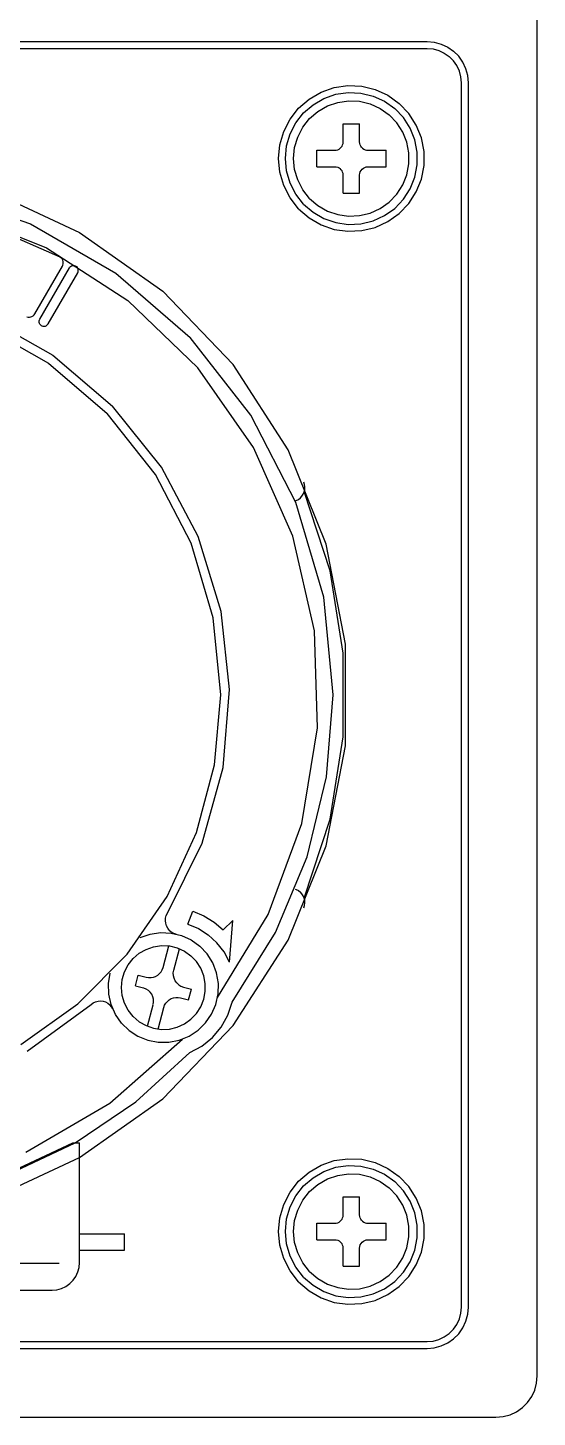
# Model space of a CAD drawing. Extents: x 151310 to 250336, y -70311 to -4848.
# Drawn here: x 224644.2 to 224672.6, y -22548.7 to -22471.2 of the extents above; entities that cross this region are included whole.
import ezdxf

# ---------------------------------------------------------------- set-up
doc = ezdxf.new("R2010")
doc.units = 0
doc.header["$LTSCALE"] = 300
doc.header["$MEASUREMENT"] = 0
doc.layers.add('1', color=7, linetype='CONTINUOUS')

msp = doc.modelspace()

# ---------------------------------------------------------------- linework, layer by layer
at = {"layer": '1'}
for p, q in [((224672.646, -22546.423), (224672.646, -22470.414)), ((224598.172, -22471.949), (224666.504, -22471.949)), ((224598.172, -22472.333), (224666.504, -22472.333)), ((224666.504, -22471.949), (224666.903, -22471.984)), ((224666.504, -22472.333), (224666.837, -22472.362)), ((224666.837, -22472.362), (224667.16, -22472.449)), ((224666.903, -22471.984), (224667.291, -22472.088)), ((224667.16, -22472.449), (224667.463, -22472.59)), ((224667.291, -22472.088), (224667.655, -22472.258)), ((224667.655, -22472.258), (224667.984, -22472.488)), ((224668.268, -22472.772), (224667.984, -22472.488)), ((224667.463, -22472.59), (224667.737, -22472.782)), ((224667.974, -22473.019), (224667.737, -22472.782)), ((224668.166, -22473.293), (224667.974, -22473.019)), ((224668.307, -22473.596), (224668.166, -22473.293)), ((224668.498, -22473.101), (224668.268, -22472.772)), ((224668.668, -22473.465), (224668.498, -22473.101)), ((224668.394, -22473.919), (224668.307, -22473.596)), ((224668.423, -22474.253), (224668.394, -22473.919)), ((224668.772, -22473.853), (224668.668, -22473.465)), ((224668.807, -22474.253), (224668.772, -22473.853)), ((224659.92, -22475.161), (224660.59, -22474.774)), ((224660.59, -22474.774), (224661.321, -22474.521)), ((224661.321, -22474.521), (224662.087, -22474.411)), ((224661.412, -22474.894), (224662.105, -22474.794)), ((224662.087, -22474.411), (224662.86, -22474.448)), ((224662.105, -22474.794), (224662.805, -22474.828)), ((224662.805, -22474.828), (224663.486, -22474.993)), ((224662.86, -22474.448), (224663.612, -22474.63)), ((224663.612, -22474.63), (224664.315, -22474.951)), ((224668.423, -22542.584), (224668.423, -22474.253)), ((224668.807, -22542.584), (224668.807, -22474.253)), ((224659.336, -22475.667), (224659.92, -22475.161)), ((224659.614, -22475.932), (224660.143, -22475.473)), ((224660.143, -22475.473), (224660.75, -22475.123)), ((224660.41, -22475.849), (224660.941, -22475.542)), ((224660.75, -22475.123), (224661.412, -22474.894)), ((224660.941, -22475.542), (224661.521, -22475.342)), ((224661.521, -22475.342), (224662.127, -22475.254)), ((224662.127, -22475.254), (224662.74, -22475.284)), ((224662.74, -22475.284), (224663.335, -22475.428)), ((224663.335, -22475.428), (224663.893, -22475.683)), ((224663.486, -22474.993), (224664.123, -22475.284)), ((224664.123, -22475.284), (224664.694, -22475.69)), ((224664.315, -22474.951), (224664.946, -22475.4)), ((224665.479, -22475.96), (224664.946, -22475.4)), ((224658.503, -22476.963), (224658.858, -22476.275)), ((224658.858, -22476.275), (224659.336, -22475.667)), ((224659.18, -22476.483), (224659.614, -22475.932)), ((224659.568, -22476.732), (224659.947, -22476.25)), ((224659.947, -22476.25), (224660.41, -22475.849)), ((224663.893, -22475.683), (224664.392, -22476.038)), ((224664.815, -22476.482), (224664.392, -22476.038)), ((224665.178, -22476.197), (224664.694, -22475.69)), ((224665.556, -22476.787), (224665.178, -22476.197)), ((224665.898, -22476.611), (224665.479, -22475.96)), ((224658.285, -22477.705), (224658.503, -22476.963)), ((224658.662, -22477.778), (224658.859, -22477.106)), ((224658.859, -22477.106), (224659.18, -22476.483)), ((224659.287, -22477.277), (224659.568, -22476.732)), ((224661.82, -22477.554), (224661.82, -22476.541)), ((224661.82, -22476.541), (224662.741, -22476.541)), ((224662.741, -22477.554), (224662.741, -22476.541)), ((224665.147, -22476.998), (224664.815, -22476.482)), ((224665.375, -22477.567), (224665.147, -22476.998)), ((224665.817, -22477.437), (224665.556, -22476.787)), ((224666.185, -22477.329), (224665.898, -22476.611)), ((224658.212, -22478.475), (224658.285, -22477.705)), ((224658.595, -22478.475), (224658.662, -22477.778)), ((224659.056, -22478.475), (224659.114, -22477.865)), ((224659.114, -22477.865), (224659.287, -22477.277)), ((224661.517, -22477.987), (224661.59, -22477.953)), ((224661.59, -22477.953), (224661.656, -22477.907)), ((224661.656, -22477.907), (224661.712, -22477.85)), ((224661.712, -22477.85), (224661.758, -22477.784)), ((224661.758, -22477.784), (224661.792, -22477.712)), ((224661.792, -22477.712), (224661.813, -22477.634)), ((224661.813, -22477.634), (224661.82, -22477.554)), ((224662.748, -22477.634), (224662.741, -22477.554)), ((224662.769, -22477.712), (224662.748, -22477.634)), ((224662.803, -22477.784), (224662.769, -22477.712)), ((224662.849, -22477.85), (224662.803, -22477.784)), ((224662.906, -22477.907), (224662.849, -22477.85)), ((224662.906, -22477.907), (224662.972, -22477.953)), ((224662.972, -22477.953), (224663.045, -22477.987)), ((224665.491, -22478.169), (224665.375, -22477.567)), ((224665.949, -22478.125), (224665.817, -22477.437)), ((224666.332, -22478.089), (224666.185, -22477.329)), ((224658.285, -22479.245), (224658.212, -22478.475)), ((224658.662, -22479.173), (224658.595, -22478.475)), ((224659.114, -22479.086), (224659.056, -22478.475)), ((224660.346, -22478.936), (224660.346, -22478.015)), ((224660.346, -22478.015), (224661.359, -22478.015)), ((224661.359, -22478.015), (224661.439, -22478.008)), ((224661.439, -22478.008), (224661.517, -22477.987)), ((224663.045, -22477.987), (224663.122, -22478.008)), ((224663.122, -22478.008), (224663.202, -22478.015)), ((224663.202, -22478.015), (224664.216, -22478.015)), ((224664.216, -22478.936), (224664.216, -22478.015)), ((224665.491, -22478.782), (224665.491, -22478.169)), ((224665.949, -22478.826), (224665.949, -22478.125)), ((224666.332, -22478.862), (224666.332, -22478.089)), ((224658.503, -22479.988), (224658.285, -22479.245)), ((224658.859, -22479.845), (224658.662, -22479.173)), ((224659.287, -22479.674), (224659.114, -22479.086)), ((224660.346, -22478.936), (224661.359, -22478.936)), ((224661.359, -22478.936), (224661.439, -22478.943)), ((224661.439, -22478.943), (224661.517, -22478.964)), ((224661.517, -22478.964), (224661.59, -22478.998)), ((224661.59, -22478.998), (224661.656, -22479.044)), ((224661.712, -22479.101), (224661.656, -22479.044)), ((224661.758, -22479.166), (224661.712, -22479.101)), ((224661.792, -22479.239), (224661.758, -22479.166)), ((224661.813, -22479.317), (224661.792, -22479.239)), ((224661.82, -22479.397), (224661.813, -22479.317)), ((224661.82, -22480.41), (224661.82, -22479.397)), ((224662.741, -22479.397), (224662.75, -22479.307)), ((224662.741, -22480.41), (224662.741, -22479.397)), ((224662.75, -22479.307), (224662.776, -22479.22)), ((224662.776, -22479.22), (224662.819, -22479.141)), ((224662.819, -22479.141), (224662.876, -22479.071)), ((224662.876, -22479.071), (224662.946, -22479.014)), ((224662.946, -22479.014), (224663.026, -22478.971)), ((224663.026, -22478.971), (224663.112, -22478.945)), ((224663.112, -22478.945), (224663.202, -22478.936)), ((224663.202, -22478.936), (224664.216, -22478.936)), ((224665.147, -22479.953), (224665.375, -22479.384)), ((224665.375, -22479.384), (224665.491, -22478.782)), ((224665.556, -22480.164), (224665.817, -22479.514)), ((224665.817, -22479.514), (224665.949, -22478.826)), ((224666.185, -22479.622), (224666.332, -22478.862)), ((224658.858, -22480.675), (224658.503, -22479.988)), ((224659.18, -22480.468), (224658.859, -22479.845)), ((224659.568, -22480.219), (224659.287, -22479.674)), ((224659.947, -22480.701), (224659.568, -22480.219)), ((224664.815, -22480.469), (224665.147, -22479.953)), ((224665.178, -22480.753), (224665.556, -22480.164)), ((224665.898, -22480.34), (224666.185, -22479.622)), ((224639.183, -22480.322), (224644.373, -22482.124)), ((224642.444, -22480.436), (224647.117, -22482.598)), ((224659.336, -22481.283), (224658.858, -22480.675)), ((224659.614, -22481.019), (224659.18, -22480.468)), ((224659.614, -22481.019), (224660.143, -22481.477)), ((224659.947, -22480.701), (224660.41, -22481.102)), ((224661.82, -22480.41), (224662.741, -22480.41)), ((224663.893, -22481.268), (224664.392, -22480.912)), ((224664.392, -22480.912), (224664.815, -22480.469)), ((224664.694, -22481.261), (224665.178, -22480.753)), ((224664.946, -22481.551), (224665.479, -22480.991)), ((224665.479, -22480.991), (224665.898, -22480.34)), ((224640.244, -22481.446), (224645.269, -22483.463)), ((224641.022, -22481.775), (224646.011, -22483.957)), ((224659.336, -22481.283), (224659.92, -22481.79)), ((224659.92, -22481.79), (224660.59, -22482.177)), ((224660.143, -22481.477), (224660.75, -22481.828)), ((224660.41, -22481.102), (224660.941, -22481.409)), ((224660.75, -22481.828), (224661.412, -22482.057)), ((224660.941, -22481.409), (224661.521, -22481.609)), ((224661.521, -22481.609), (224662.127, -22481.696)), ((224662.127, -22481.696), (224662.74, -22481.667)), ((224662.74, -22481.667), (224663.335, -22481.523)), ((224663.335, -22481.523), (224663.893, -22481.268)), ((224663.486, -22481.958), (224664.123, -22481.667)), ((224664.123, -22481.667), (224664.694, -22481.261)), ((224664.315, -22481.999), (224664.946, -22481.551)), ((224644.373, -22482.124), (224649.129, -22484.874)), ((224647.117, -22482.598), (224651.752, -22485.875)), ((224660.59, -22482.177), (224661.321, -22482.43)), ((224661.321, -22482.43), (224662.087, -22482.54)), ((224661.412, -22482.057), (224662.105, -22482.157)), ((224662.087, -22482.54), (224662.86, -22482.503)), ((224662.105, -22482.157), (224662.805, -22482.123)), ((224662.805, -22482.123), (224663.486, -22481.958)), ((224662.86, -22482.503), (224663.612, -22482.321)), ((224663.612, -22482.321), (224664.315, -22481.999)), ((224645.269, -22483.463), (224649.815, -22486.406)), ((224646.011, -22483.957), (224646.067, -22483.995)), ((224646.067, -22483.995), (224646.115, -22484.042)), ((224646.154, -22484.097), (224646.115, -22484.042)), ((224646.183, -22484.158), (224646.154, -22484.097)), ((224646.201, -22484.223), (224646.183, -22484.158)), ((224644.62, -22487.144), (224646.156, -22484.484)), ((224644.893, -22487.441), (224646.544, -22484.58)), ((224645.358, -22487.709), (224647.01, -22484.849)), ((224646.156, -22484.484), (224646.184, -22484.423)), ((224646.184, -22484.423), (224646.202, -22484.358)), ((224646.207, -22484.29), (224646.201, -22484.223)), ((224646.202, -22484.358), (224646.207, -22484.29)), ((224646.544, -22484.581), (224646.575, -22484.538)), ((224646.575, -22484.538), (224646.614, -22484.502)), ((224646.614, -22484.502), (224646.658, -22484.474)), ((224646.658, -22484.474), (224646.708, -22484.456)), ((224646.708, -22484.456), (224646.76, -22484.447)), ((224646.76, -22484.447), (224646.812, -22484.449)), ((224646.812, -22484.449), (224646.864, -22484.461)), ((224646.864, -22484.461), (224646.911, -22484.482)), ((224646.911, -22484.482), (224646.954, -22484.513)), ((224646.99, -22484.552), (224646.954, -22484.513)), ((224647.018, -22484.596), (224646.99, -22484.552)), ((224647.01, -22484.849), (224647.032, -22484.801)), ((224647.037, -22484.646), (224647.018, -22484.596)), ((224647.032, -22484.801), (224647.043, -22484.75)), ((224647.045, -22484.698), (224647.037, -22484.646)), ((224647.043, -22484.75), (224647.045, -22484.698)), ((224649.129, -22484.874), (224653.278, -22488.475)), ((224649.815, -22486.406), (224653.712, -22490.166)), ((224655.68, -22489.972), (224651.752, -22485.875)), ((224644.46, -22487.295), (224644.523, -22487.255)), ((224644.523, -22487.255), (224644.577, -22487.204)), ((224644.577, -22487.204), (224644.621, -22487.144)), ((224641.608, -22487.753), (224645.372, -22489.896)), ((224641.816, -22487.301), (224645.62, -22489.462)), ((224644.17, -22487.317), (224644.242, -22487.333)), ((224644.242, -22487.333), (224644.317, -22487.334)), ((224644.317, -22487.334), (224644.39, -22487.322)), ((224644.39, -22487.322), (224644.46, -22487.295)), ((224644.857, -22487.583), (224644.86, -22487.534)), ((224644.863, -22487.632), (224644.857, -22487.583)), ((224644.86, -22487.534), (224644.872, -22487.486)), ((224644.878, -22487.68), (224644.863, -22487.632)), ((224644.872, -22487.486), (224644.893, -22487.441)), ((224644.902, -22487.723), (224644.878, -22487.68)), ((224644.933, -22487.762), (224644.902, -22487.723)), ((224644.933, -22487.762), (224644.97, -22487.794)), ((224644.97, -22487.794), (224645.013, -22487.819)), ((224645.013, -22487.819), (224645.06, -22487.836)), ((224645.06, -22487.836), (224645.109, -22487.843)), ((224645.109, -22487.843), (224645.159, -22487.842)), ((224645.159, -22487.842), (224645.207, -22487.831)), ((224645.207, -22487.831), (224645.253, -22487.812)), ((224645.253, -22487.812), (224645.294, -22487.784)), ((224645.294, -22487.784), (224645.33, -22487.75)), ((224645.33, -22487.75), (224645.358, -22487.709)), ((224656.672, -22492.795), (224653.278, -22488.475)), ((224645.62, -22489.462), (224648.949, -22492.299)), ((224645.372, -22489.896), (224648.66, -22492.716)), ((224656.816, -22494.604), (224653.712, -22490.166)), ((224658.758, -22494.741), (224655.68, -22489.972)), ((224651.685, -22495.712), (224648.949, -22492.299)), ((224651.35, -22496.11), (224648.66, -22492.716)), ((224659.187, -22497.678), (224656.672, -22492.795)), ((224659.01, -22499.555), (224656.816, -22494.604)), ((224660.875, -22500.008), (224658.758, -22494.741)), ((224653.73, -22499.578), (224651.685, -22495.712)), ((224653.346, -22499.954), (224651.35, -22496.11)), ((224659.661, -22496.676), (224659.618, -22496.546)), ((224659.431, -22497.42), (224659.523, -22497.32)), ((224659.523, -22497.32), (224659.596, -22497.205)), ((224659.596, -22497.205), (224659.648, -22497.079)), ((224659.648, -22497.079), (224659.676, -22496.946)), ((224661.092, -22501.496), (224659.65, -22497.071)), ((224659.681, -22496.81), (224659.661, -22496.676)), ((224659.676, -22496.946), (224659.681, -22496.81)), ((224659.14, -22497.589), (224659.201, -22497.564)), ((224660.734, -22502.95), (224659.187, -22497.678)), ((224659.202, -22497.564), (224659.323, -22497.503)), ((224659.323, -22497.503), (224659.431, -22497.42)), ((224655.011, -22503.76), (224653.73, -22499.578)), ((224660.215, -22504.834), (224659.01, -22499.555)), ((224654.573, -22504.107), (224653.346, -22499.954)), ((224661.953, -22505.58), (224660.875, -22500.008)), ((224661.822, -22506.092), (224661.092, -22501.496)), ((224661.256, -22508.418), (224660.734, -22502.95)), ((224654.987, -22508.418), (224654.573, -22504.107)), ((224655.482, -22508.109), (224655.011, -22503.76)), ((224660.385, -22510.247), (224660.215, -22504.834)), ((224661.953, -22511.257), (224661.953, -22505.58)), ((224661.822, -22510.745), (224661.822, -22506.092)), ((224655.127, -22512.468), (224655.482, -22508.109)), ((224654.649, -22512.319), (224654.987, -22508.418)), ((224660.892, -22512.989), (224661.256, -22508.418)), ((224659.514, -22515.592), (224660.385, -22510.247)), ((224660.875, -22516.829), (224661.953, -22511.257)), ((224661.092, -22515.341), (224661.822, -22510.745)), ((224653.644, -22516.102), (224654.649, -22512.319)), ((224653.959, -22516.683), (224655.127, -22512.468)), ((224659.811, -22517.444), (224660.892, -22512.989)), ((224657.634, -22520.67), (224659.514, -22515.592)), ((224659.65, -22519.766), (224661.092, -22515.341)), ((224652.002, -22519.656), (224653.644, -22516.102)), ((224652.018, -22520.603), (224653.959, -22516.683)), ((224658.039, -22521.673), (224659.811, -22517.444)), ((224658.758, -22522.096), (224660.875, -22516.829)), ((224649.774, -22522.875), (224652.002, -22519.656)), ((224659.14, -22519.247), (224659.201, -22519.272)), ((224659.202, -22519.272), (224659.323, -22519.334)), ((224659.323, -22519.334), (224659.431, -22519.416)), ((224659.523, -22519.516), (224659.431, -22519.416)), ((224659.596, -22519.631), (224659.523, -22519.516)), ((224659.648, -22519.757), (224659.596, -22519.631)), ((224659.676, -22519.89), (224659.648, -22519.757)), ((224651.954, -22520.733), (224652.018, -22520.603)), ((224653.151, -22521.207), (224653.426, -22520.489)), ((224653.426, -22520.49), (224654.044, -22520.748)), ((224659.618, -22520.29), (224659.661, -22520.161)), ((224659.661, -22520.161), (224659.681, -22520.026)), ((224659.681, -22520.026), (224659.676, -22519.89)), ((224651.903, -22521.018), (224651.915, -22520.873)), ((224651.919, -22521.162), (224651.903, -22521.018)), ((224651.915, -22520.873), (224651.954, -22520.733)), ((224651.962, -22521.301), (224651.919, -22521.162)), ((224652.03, -22521.429), (224651.962, -22521.301)), ((224653.151, -22521.207), (224653.748, -22521.46)), ((224654.044, -22520.748), (224654.617, -22521.093)), ((224654.617, -22521.093), (224655.134, -22521.518)), ((224654.815, -22525.294), (224657.634, -22520.67)), ((224655.134, -22521.517), (224655.659, -22521.01)), ((224655.481, -22523.328), (224655.659, -22521.01)), ((224650.491, -22521.962), (224651.05, -22521.764)), ((224651.05, -22521.764), (224651.636, -22521.677)), ((224651.636, -22521.677), (224652.229, -22521.703)), ((224652.121, -22521.542), (224652.03, -22521.429)), ((224652.121, -22521.542), (224652.232, -22521.636)), ((224652.229, -22521.703), (224652.805, -22521.844)), ((224652.232, -22521.636), (224652.358, -22521.708)), ((224652.358, -22521.708), (224652.496, -22521.754)), ((224652.805, -22521.844), (224653.343, -22522.092)), ((224653.343, -22522.092), (224653.824, -22522.439)), ((224653.748, -22521.46), (224654.295, -22521.809)), ((224654.295, -22521.809), (224654.774, -22522.246)), ((224655.621, -22525.568), (224658.039, -22521.673)), ((224655.68, -22526.865), (224658.758, -22522.096)), ((224647.024, -22525.661), (224649.774, -22522.875)), ((224650.099, -22523.128), (224650.435, -22522.836)), ((224650.435, -22522.836), (224650.821, -22522.614)), ((224650.821, -22522.614), (224651.242, -22522.468)), ((224651.242, -22522.468), (224651.682, -22522.405)), ((224651.682, -22522.405), (224652.127, -22522.426)), ((224651.775, -22523.626), (224652.098, -22522.422)), ((224652.127, -22522.426), (224652.56, -22522.531)), ((224652.369, -22523.785), (224652.691, -22522.581)), ((224652.56, -22522.531), (224652.965, -22522.716)), ((224652.965, -22522.716), (224653.327, -22522.974)), ((224654.229, -22522.872), (224653.824, -22522.439)), ((224654.543, -22523.375), (224654.229, -22522.872)), ((224655.174, -22522.757), (224654.774, -22522.246)), ((224655.481, -22523.328), (224655.174, -22522.757)), ((224649.62, -22523.873), (224649.824, -22523.478)), ((224649.824, -22523.478), (224650.099, -22523.128)), ((224651.729, -22523.751), (224651.775, -22523.626)), ((224653.634, -22523.296), (224653.327, -22522.974)), ((224653.875, -22523.671), (224653.634, -22523.296)), ((224654.041, -22524.084), (224653.875, -22523.671)), ((224654.755, -22523.928), (224654.543, -22523.375)), ((224648.73, -22524.529), (224648.829, -22523.944)), ((224649.452, -22524.744), (224649.494, -22524.3)), ((224649.494, -22524.3), (224649.62, -22523.873)), ((224650.231, -22524.643), (224650.39, -22524.05)), ((224650.39, -22524.05), (224650.835, -22524.169)), ((224650.835, -22524.169), (224650.967, -22524.192)), ((224650.967, -22524.192), (224651.101, -22524.192)), ((224651.101, -22524.192), (224651.232, -22524.169)), ((224651.232, -22524.169), (224651.358, -22524.123)), ((224651.358, -22524.123), (224651.474, -22524.056)), ((224651.474, -22524.056), (224651.577, -22523.97)), ((224651.577, -22523.97), (224651.663, -22523.867)), ((224651.663, -22523.867), (224651.729, -22523.751)), ((224652.344, -22523.933), (224652.369, -22523.785)), ((224652.349, -22524.084), (224652.344, -22523.933)), ((224652.383, -22524.23), (224652.349, -22524.084)), ((224652.446, -22524.367), (224652.383, -22524.23)), ((224652.533, -22524.49), (224652.446, -22524.367)), ((224652.533, -22524.49), (224652.643, -22524.593)), ((224654.125, -22524.521), (224654.041, -22524.084)), ((224654.856, -22524.513), (224654.755, -22523.928)), ((224648.746, -22525.121), (224648.73, -22524.529)), ((224648.875, -22525.7), (224648.746, -22525.121)), ((224649.494, -22525.187), (224649.452, -22524.744)), ((224649.62, -22525.614), (224649.494, -22525.187)), ((224650.231, -22524.643), (224650.676, -22524.762)), ((224650.676, -22524.762), (224650.817, -22524.815)), ((224650.817, -22524.815), (224650.944, -22524.895)), ((224650.944, -22524.895), (224651.054, -22524.998)), ((224651.142, -22525.12), (224651.054, -22524.998)), ((224651.204, -22525.257), (224651.142, -22525.12)), ((224651.238, -22525.404), (224651.204, -22525.257)), ((224652.643, -22524.593), (224652.771, -22524.672)), ((224652.771, -22524.672), (224652.912, -22524.725)), ((224652.912, -22524.725), (224653.356, -22524.844)), ((224653.197, -22525.438), (224653.356, -22524.844)), ((224654.041, -22525.403), (224654.125, -22524.966)), ((224654.125, -22524.966), (224654.125, -22524.521)), ((224654.717, -22525.685), (224654.843, -22525.105)), ((224654.843, -22525.105), (224654.856, -22524.513)), ((224643.835, -22527.932), (224647.024, -22525.661)), ((224644.19, -22528.301), (224647.754, -22525.684)), ((224647.755, -22525.684), (224647.872, -22525.598)), ((224647.872, -22525.598), (224648.003, -22525.536)), ((224648.003, -22525.536), (224648.143, -22525.499)), ((224648.143, -22525.499), (224648.288, -22525.49)), ((224648.288, -22525.49), (224648.432, -22525.507)), ((224648.432, -22525.507), (224648.57, -22525.552)), ((224648.57, -22525.552), (224648.698, -22525.622)), ((224648.698, -22525.622), (224648.809, -22525.715)), ((224648.902, -22525.827), (224648.809, -22525.715)), ((224649.113, -22526.243), (224648.875, -22525.7)), ((224648.971, -22525.954), (224648.902, -22525.827)), ((224649.824, -22526.01), (224649.62, -22525.614)), ((224650.099, -22526.36), (224649.824, -22526.01)), ((224650.896, -22526.906), (224651.219, -22525.703)), ((224651.219, -22525.702), (224651.243, -22525.554)), ((224651.243, -22525.554), (224651.238, -22525.404)), ((224651.49, -22527.065), (224651.812, -22525.862)), ((224651.812, -22525.862), (224651.858, -22525.736)), ((224651.858, -22525.736), (224651.925, -22525.62)), ((224651.925, -22525.62), (224652.011, -22525.517)), ((224652.011, -22525.517), (224652.113, -22525.431)), ((224652.113, -22525.431), (224652.229, -22525.365)), ((224652.229, -22525.365), (224652.355, -22525.319)), ((224652.355, -22525.319), (224652.487, -22525.296)), ((224652.487, -22525.296), (224652.621, -22525.296)), ((224652.621, -22525.296), (224652.753, -22525.319)), ((224652.753, -22525.319), (224653.197, -22525.438)), ((224653.634, -22526.191), (224653.875, -22525.817)), ((224653.875, -22525.817), (224654.041, -22525.403)), ((224654.482, -22526.229), (224654.717, -22525.685)), ((224655.39, -22526.292), (224655.622, -22525.568)), ((224649.451, -22526.73), (224649.113, -22526.243)), ((224649.451, -22526.73), (224649.877, -22527.143)), ((224650.099, -22526.36), (224650.435, -22526.651)), ((224650.435, -22526.651), (224650.821, -22526.874)), ((224652.56, -22526.957), (224652.965, -22526.772)), ((224652.965, -22526.772), (224653.327, -22526.513)), ((224653.327, -22526.513), (224653.634, -22526.191)), ((224653.723, -22527.133), (224654.146, -22526.718)), ((224654.146, -22526.718), (224654.482, -22526.229)), ((224655.023, -22526.958), (224655.39, -22526.292)), ((224649.877, -22527.143), (224650.373, -22527.467)), ((224650.373, -22527.467), (224650.923, -22527.689)), ((224650.821, -22526.874), (224651.242, -22527.019)), ((224651.242, -22527.019), (224651.682, -22527.083)), ((224651.682, -22527.083), (224652.127, -22527.062)), ((224651.752, -22530.962), (224655.68, -22526.865)), ((224652.127, -22527.062), (224652.56, -22526.957)), ((224652.68, -22527.684), (224653.228, -22527.459)), ((224653.228, -22527.459), (224653.723, -22527.133)), ((224653.943, -22528.016), (224654.535, -22527.54)), ((224654.535, -22527.54), (224655.023, -22526.958)), ((224648.796, -22531.203), (224652.86, -22527.624)), ((224650.923, -22527.689), (224651.505, -22527.801)), ((224651.505, -22527.801), (224652.098, -22527.8)), ((224652.098, -22527.8), (224652.68, -22527.684)), ((224653.271, -22528.37), (224653.943, -22528.016)), ((224650.251, -22531.12), (224653.271, -22528.37)), ((224644.121, -22533.936), (224648.796, -22531.203)), ((224646.875, -22533.417), (224650.251, -22531.12)), ((224647.117, -22534.239), (224651.752, -22530.962)), ((224642.192, -22535.536), (224646.744, -22533.417)), ((224642.285, -22535.572), (224646.875, -22533.417)), ((224646.744, -22533.417), (224647.117, -22533.417)), ((224647.117, -22540.097), (224647.117, -22533.417)), ((224642.444, -22536.401), (224647.117, -22534.239)), ((224660.59, -22534.66), (224661.321, -22534.407)), ((224661.321, -22534.407), (224662.087, -22534.297)), ((224662.087, -22534.297), (224662.86, -22534.334)), ((224662.86, -22534.334), (224663.612, -22534.516)), ((224663.612, -22534.516), (224664.315, -22534.838)), ((224659.336, -22535.554), (224659.92, -22535.047)), ((224659.92, -22535.047), (224660.59, -22534.66)), ((224660.143, -22535.36), (224660.75, -22535.009)), ((224660.75, -22535.009), (224661.412, -22534.78)), ((224660.941, -22535.428), (224661.521, -22535.228)), ((224661.412, -22534.78), (224662.105, -22534.68)), ((224661.521, -22535.228), (224662.127, -22535.141)), ((224662.105, -22534.68), (224662.805, -22534.714)), ((224662.127, -22535.141), (224662.74, -22535.17)), ((224662.74, -22535.17), (224663.335, -22535.314)), ((224662.805, -22534.714), (224663.486, -22534.879)), ((224663.335, -22535.314), (224663.893, -22535.569)), ((224663.486, -22534.879), (224664.123, -22535.17)), ((224664.123, -22535.17), (224664.694, -22535.576)), ((224664.315, -22534.838), (224664.946, -22535.286)), ((224665.479, -22535.846), (224664.946, -22535.286)), ((224658.858, -22536.162), (224659.336, -22535.554)), ((224659.18, -22536.369), (224659.614, -22535.818)), ((224659.614, -22535.818), (224660.143, -22535.36)), ((224659.947, -22536.136), (224660.41, -22535.735)), ((224660.41, -22535.735), (224660.941, -22535.428)), ((224663.893, -22535.569), (224664.392, -22535.925)), ((224664.815, -22536.368), (224664.392, -22535.925)), ((224665.178, -22536.084), (224664.694, -22535.576)), ((224665.556, -22536.673), (224665.178, -22536.084)), ((224665.898, -22536.497), (224665.479, -22535.846)), ((224658.285, -22537.592), (224658.503, -22536.849)), ((224658.503, -22536.849), (224658.858, -22536.162)), ((224658.859, -22536.992), (224659.18, -22536.369)), ((224659.287, -22537.163), (224659.568, -22536.618)), ((224659.568, -22536.618), (224659.947, -22536.136)), ((224661.82, -22537.44), (224661.82, -22536.427)), ((224661.82, -22536.427), (224662.741, -22536.427)), ((224662.741, -22537.44), (224662.741, -22536.427)), ((224665.147, -22536.884), (224664.815, -22536.368)), ((224665.375, -22537.453), (224665.147, -22536.884)), ((224665.817, -22537.323), (224665.556, -22536.673)), ((224666.185, -22537.215), (224665.898, -22536.497)), ((224658.212, -22538.362), (224658.285, -22537.592)), ((224658.595, -22538.362), (224658.662, -22537.664)), ((224658.662, -22537.664), (224658.859, -22536.992)), ((224659.114, -22537.751), (224659.287, -22537.163)), ((224661.712, -22537.736), (224661.758, -22537.671)), ((224661.758, -22537.671), (224661.792, -22537.598)), ((224661.792, -22537.598), (224661.813, -22537.52)), ((224661.813, -22537.52), (224661.82, -22537.44)), ((224662.748, -22537.52), (224662.741, -22537.44)), ((224662.769, -22537.598), (224662.748, -22537.52)), ((224662.803, -22537.671), (224662.769, -22537.598)), ((224662.849, -22537.736), (224662.803, -22537.671)), ((224665.491, -22538.055), (224665.375, -22537.453)), ((224665.949, -22538.011), (224665.817, -22537.323)), ((224666.332, -22537.975), (224666.185, -22537.215)), ((224658.285, -22539.132), (224658.212, -22538.362)), ((224658.662, -22539.059), (224658.595, -22538.362)), ((224659.056, -22538.362), (224659.114, -22537.751)), ((224659.114, -22538.972), (224659.056, -22538.362)), ((224660.346, -22538.822), (224660.346, -22537.901)), ((224660.346, -22537.901), (224661.359, -22537.901)), ((224661.359, -22537.901), (224661.439, -22537.894)), ((224661.439, -22537.894), (224661.517, -22537.873)), ((224661.517, -22537.873), (224661.59, -22537.839)), ((224661.59, -22537.839), (224661.656, -22537.793)), ((224661.656, -22537.793), (224661.712, -22537.736)), ((224662.906, -22537.793), (224662.849, -22537.736)), ((224662.906, -22537.793), (224662.972, -22537.839)), ((224662.972, -22537.839), (224663.045, -22537.873)), ((224663.045, -22537.873), (224663.122, -22537.894)), ((224663.122, -22537.894), (224663.202, -22537.901)), ((224663.202, -22537.901), (224664.216, -22537.901)), ((224664.216, -22538.822), (224664.216, -22537.901)), ((224665.491, -22538.668), (224665.491, -22538.055)), ((224665.949, -22538.712), (224665.949, -22538.011)), ((224666.332, -22538.748), (224666.332, -22537.975)), ((224647.117, -22538.484), (224649.613, -22538.484)), ((224649.613, -22539.406), (224649.613, -22538.484)), ((224658.503, -22539.874), (224658.285, -22539.132)), ((224658.859, -22539.731), (224658.662, -22539.059)), ((224659.287, -22539.56), (224659.114, -22538.972)), ((224660.346, -22538.822), (224661.359, -22538.822)), ((224661.359, -22538.822), (224661.439, -22538.829)), ((224661.439, -22538.829), (224661.517, -22538.85)), ((224661.517, -22538.85), (224661.59, -22538.884)), ((224661.59, -22538.884), (224661.656, -22538.93)), ((224661.712, -22538.987), (224661.656, -22538.93)), ((224661.758, -22539.053), (224661.712, -22538.987)), ((224661.792, -22539.125), (224661.758, -22539.053)), ((224661.813, -22539.203), (224661.792, -22539.125)), ((224661.82, -22539.283), (224661.813, -22539.203)), ((224662.741, -22539.283), (224662.75, -22539.193)), ((224662.75, -22539.193), (224662.776, -22539.107)), ((224662.776, -22539.107), (224662.819, -22539.027)), ((224662.819, -22539.027), (224662.876, -22538.957)), ((224662.876, -22538.957), (224662.946, -22538.9)), ((224662.946, -22538.9), (224663.026, -22538.857)), ((224663.026, -22538.857), (224663.112, -22538.831)), ((224663.112, -22538.831), (224663.202, -22538.822)), ((224663.202, -22538.822), (224664.216, -22538.822)), ((224665.375, -22539.27), (224665.491, -22538.668)), ((224665.817, -22539.4), (224665.949, -22538.712)), ((224666.185, -22539.508), (224666.332, -22538.748)), ((224647.117, -22539.406), (224649.613, -22539.406)), ((224658.858, -22540.562), (224658.503, -22539.874)), ((224659.18, -22540.354), (224658.859, -22539.731)), ((224659.568, -22540.105), (224659.287, -22539.56)), ((224661.82, -22540.296), (224661.82, -22539.283)), ((224662.741, -22540.296), (224662.741, -22539.283)), ((224664.815, -22540.355), (224665.147, -22539.839)), ((224665.147, -22539.839), (224665.375, -22539.27)), ((224665.556, -22540.05), (224665.817, -22539.4)), ((224665.898, -22540.226), (224666.185, -22539.508)), ((224618.954, -22540.137), (224645.973, -22540.137)), ((224646.912, -22540.865), (224647.025, -22540.622)), ((224647.025, -22540.622), (224647.094, -22540.363)), ((224647.094, -22540.363), (224647.117, -22540.097)), ((224659.336, -22541.17), (224658.858, -22540.562)), ((224659.614, -22540.905), (224659.18, -22540.354)), ((224659.947, -22540.587), (224659.568, -22540.105)), ((224659.947, -22540.587), (224660.41, -22540.988)), ((224661.82, -22540.296), (224662.741, -22540.296)), ((224664.392, -22540.799), (224664.815, -22540.355)), ((224664.694, -22541.147), (224665.178, -22540.64)), ((224665.178, -22540.64), (224665.556, -22540.05)), ((224665.479, -22540.877), (224665.898, -22540.226)), ((224645.848, -22541.609), (224646.107, -22541.54)), ((224646.107, -22541.54), (224646.349, -22541.427)), ((224646.349, -22541.427), (224646.569, -22541.273)), ((224646.569, -22541.273), (224646.758, -22541.084)), ((224646.758, -22541.084), (224646.912, -22540.865)), ((224659.336, -22541.17), (224659.92, -22541.676)), ((224659.614, -22540.905), (224660.143, -22541.364)), ((224660.143, -22541.364), (224660.75, -22541.714)), ((224660.41, -22540.988), (224660.941, -22541.295)), ((224660.941, -22541.295), (224661.521, -22541.495)), ((224661.521, -22541.495), (224662.127, -22541.583)), ((224662.74, -22541.553), (224663.335, -22541.409)), ((224663.335, -22541.409), (224663.893, -22541.154)), ((224663.893, -22541.154), (224664.392, -22540.799)), ((224664.123, -22541.553), (224664.694, -22541.147)), ((224664.315, -22541.886), (224664.946, -22541.437)), ((224664.946, -22541.437), (224665.479, -22540.877)), ((224619.094, -22541.632), (224645.582, -22541.632)), ((224645.582, -22541.632), (224645.848, -22541.609)), ((224659.92, -22541.676), (224660.59, -22542.063)), ((224660.59, -22542.063), (224661.321, -22542.316)), ((224660.75, -22541.714), (224661.412, -22541.943)), ((224661.321, -22542.316), (224662.087, -22542.426)), ((224661.412, -22541.943), (224662.105, -22542.043)), ((224662.105, -22542.043), (224662.805, -22542.009)), ((224662.127, -22541.583), (224662.74, -22541.553)), ((224662.805, -22542.009), (224663.486, -22541.844)), ((224662.86, -22542.389), (224663.612, -22542.207)), ((224663.486, -22541.844), (224664.123, -22541.553)), ((224663.612, -22542.207), (224664.315, -22541.886)), ((224662.087, -22542.426), (224662.86, -22542.389)), ((224668.307, -22543.241), (224668.394, -22542.918)), ((224668.394, -22542.918), (224668.423, -22542.584)), ((224668.668, -22543.372), (224668.772, -22542.984)), ((224668.772, -22542.984), (224668.807, -22542.584)), ((224667.737, -22544.055), (224667.974, -22543.818)), ((224667.974, -22543.818), (224668.166, -22543.544)), ((224668.166, -22543.544), (224668.307, -22543.241)), ((224668.268, -22544.065), (224668.498, -22543.736)), ((224668.498, -22543.736), (224668.668, -22543.372)), ((224598.172, -22544.504), (224666.504, -22544.504)), ((224666.504, -22544.504), (224666.837, -22544.475)), ((224666.837, -22544.475), (224667.16, -22544.388)), ((224667.16, -22544.388), (224667.463, -22544.247)), ((224667.291, -22544.749), (224667.655, -22544.579)), ((224667.463, -22544.247), (224667.737, -22544.055)), ((224667.655, -22544.579), (224667.984, -22544.349)), ((224667.984, -22544.349), (224668.268, -22544.065)), ((224598.172, -22544.888), (224666.504, -22544.888)), ((224666.504, -22544.888), (224666.903, -22544.853)), ((224666.903, -22544.853), (224667.291, -22544.749)), ((224672.507, -22547.211), (224672.611, -22546.823)), ((224672.611, -22546.823), (224672.646, -22546.423)), ((224672.107, -22547.904), (224672.337, -22547.575)), ((224672.337, -22547.575), (224672.507, -22547.211)), ((224671.13, -22548.588), (224671.494, -22548.418)), ((224671.494, -22548.418), (224671.823, -22548.188)), ((224671.823, -22548.188), (224672.107, -22547.904)), ((224594.333, -22548.727), (224670.342, -22548.727)), ((224670.342, -22548.727), (224670.742, -22548.692)), ((224670.742, -22548.692), (224671.13, -22548.588))]:
    msp.add_line(p, q, dxfattribs=at)

doc.saveas('drawing.dxf')
